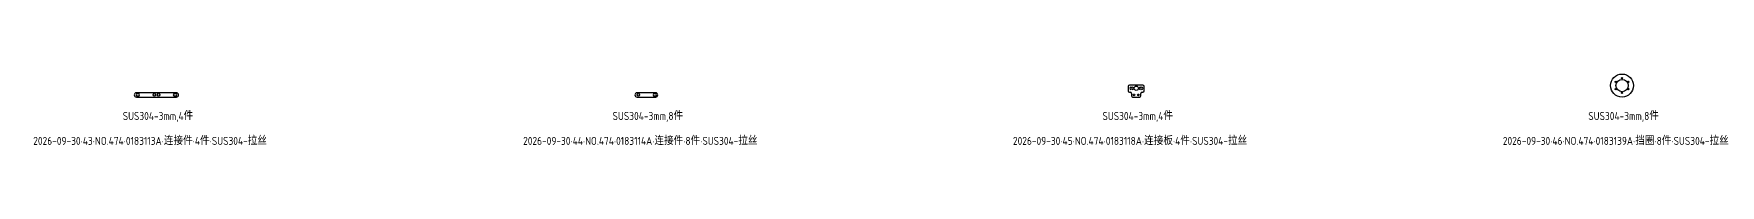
# Model space of a CAD drawing. Header units: inches. Extents: x -1146 to 223752, y 26431 to 27942.
# Drawn here: x 47889 to 54212, y 26431 to 26697 of the extents above; entities that cross this region are included whole.
import ezdxf

# ---------------------------------------------------------------- set-up
doc = ezdxf.new("R2010")
doc.units = ezdxf.units.IN
doc.header["$LTSCALE"] = 0.194989
doc.layers.add('可见 (ISO)', color=7, linetype='Continuous', lineweight=25)
doc.styles.add('Z-English', font='gbenor.shx', dxfattribs={"height": 10, "bigfont": 'hztxt.shx'})

msp = doc.modelspace()

# ---------------------------------------------------------------- linework, layer by layer
at = {"layer": '可见 (ISO)'}
for p, q in [((48424.6, 26626.7), (48274.6, 26626.7)), ((48278.1, 26623.5), (48281.6, 26623.5)), ((48417.6, 26623.5), (48421.1, 26623.5)), ((50221, 26626.7), (50151, 26626.7)), ((50216, 26623.5), (50219.5, 26623.5)), ((51992.3, 26650.7), (51992.3, 26633.7)), ((52047.3, 26655.7), (51997.3, 26655.7)), ((51997.3, 26628.7), (51999.8, 26628.7)), ((52002.3, 26648), (52007.3, 26648)), ((52007.3, 26639.5), (52002.3, 26639.5)), ((52004.8, 26623.7), (52004.8, 26615.7)), ((52037.3, 26648), (52042.3, 26648)), ((52042.3, 26639.5), (52037.3, 26639.5)), ((52039.8, 26615.7), (52039.8, 26623.7)), ((52044.8, 26628.7), (52047.3, 26628.7)), ((52052.3, 26633.7), (52052.3, 26650.7)), ((48274.6, 26610.7), (48424.6, 26610.7)), ((48281.6, 26613.9), (48278.1, 26613.9)), ((48421.1, 26613.9), (48417.6, 26613.9)), ((50151, 26610.7), (50221, 26610.7)), ((50219.5, 26613.9), (50216, 26613.9)), ((52009.8, 26610.7), (52034.8, 26610.7))]:
    msp.add_line(p, q, dxfattribs=at)
for centre, radius in [((53843.7, 26653.7), 43), ((53843.7, 26681.2), 2.25), ((48341.6, 26618.7), 4.8), ((48357.6, 26618.7), 4.8), ((50156, 26618.7), 4.8), ((52014.3, 26618.7), 3), ((52022.3, 26643.7), 8), ((52030.3, 26618.7), 3), ((53819.9, 26667.5), 2.25), ((53819.9, 26640), 2.25), ((53843.7, 26653.7), 23.1), ((53843.7, 26626.2), 2.25), ((53867.5, 26667.5), 2.25), ((53867.5, 26640), 2.25)]:
    msp.add_circle(centre, radius, dxfattribs=at)
for centre, radius, start, end in [((48274.6, 26618.7), 8, 90, -90), ((48278.1, 26618.7), 4.8, 90, -90), ((48281.6, 26618.7), 4.8, -90, 90), ((48417.6, 26618.7), 4.8, 90, -90), ((48421.1, 26618.7), 4.8, -90, 90), ((48424.6, 26618.7), 8, -90, 90), ((50151, 26618.7), 8, 90, -90), ((50216, 26618.7), 4.8, 90, -90), ((50219.5, 26618.7), 4.8, -90, 90), ((50221, 26618.7), 8, -90, 90), ((51997.3, 26650.7), 5, 90, 180), ((51997.3, 26633.7), 5, 180, -90), ((52002.3, 26643.7), 4.25, 90, -90), ((51999.8, 26623.7), 5, 0, 90), ((52007.3, 26643.7), 4.25, -90, 90), ((52037.3, 26643.7), 4.25, 90, -90), ((52044.8, 26623.7), 5, 90, 180), ((52042.3, 26643.7), 4.25, -90, 90), ((52047.3, 26650.7), 5, 0, 90), ((52047.3, 26633.7), 5, -90, 0), ((52009.8, 26615.7), 5, 180, -90), ((52034.8, 26615.7), 5, -90, 0)]:
    msp.add_arc(centre, radius, start, end, dxfattribs=at)

# ---------------------------------------------------------------- texts
at = {"color": 3, "style": 'Z-English'}
for s, p in [('SUS304-3mm,4件', (48223, 26524.4)), ('SUS304-3mm,8件', (50059.4, 26524.4)), ('SUS304-3mm,4件', (51895.7, 26524.4)), ('SUS304-3mm,8件', (53717.1, 26524.4))]:
    msp.add_text(s, height=30, dxfattribs=at).set_placement(p)
at = {"color": 2, "style": 'Z-English'}
for s, p in [('2026-09-30·43·NO.474·0183113A·连接件·4件·SUS304-拉丝', (47887.6, 26431)), ('2026-09-30·44·NO.474·0183114A·连接件·8件·SUS304-拉丝', (49724, 26431)), ('2026-09-30·45·NO.474·0183118A·连接板·4件·SUS304-拉丝', (51560.3, 26431)), ('2026-09-30·46·NO.474·0183139A·挡圈·8件·SUS304-拉丝', (53396.7, 26431))]:
    msp.add_text(s, height=30, dxfattribs=at).set_placement(p)

doc.saveas('drawing.dxf')
